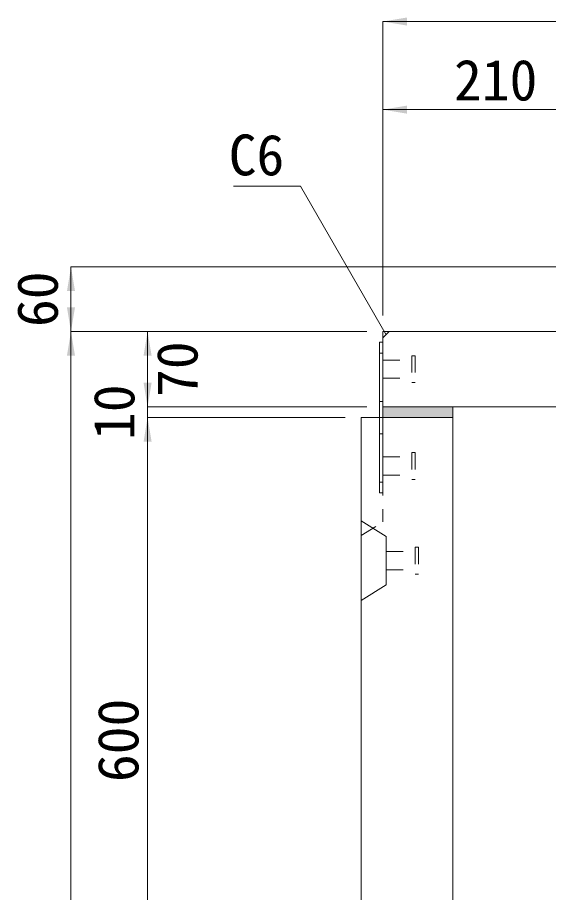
# Model space of a CAD drawing. Units: millimetres at full size; some dimension numbers follow another scale. Extents: x -3301 to 90699, y 107523 to 139162.
# Drawn here: x 18597 to 19091, y 111796 to 112609 of the extents above; entities that cross this region are included whole.
import ezdxf
from ezdxf.enums import TextEntityAlignment as Align

# ---------------------------------------------------------------- set-up
doc = ezdxf.new("R2010")
doc.units = ezdxf.units.MM
doc.header["$LTSCALE"] = 21
doc.linetypes.add('USER1', pattern=[1.35, 0.75, -0.6])
for name, color, linetype, lineweight in [('0_2', 7, 'USER1', 9), ('寸法線', 7, 'Continuous', 9), ('引出線', 4, 'Continuous', 9), ('本体', 2, 'Continuous', 9), ('補助線', 8, 'Continuous', 13), ('ｲﾝｻｰﾄ', 3, 'USER1', 5)]:
    doc.layers.add(name, color=color, linetype=linetype, lineweight=lineweight)
doc.layers.add('ﾊｯﾁﾝｸﾞ', color=8, linetype='Continuous')
doc.styles.add('ＭＳ ゴシック', font='')
doc.styles.get('ＭＳ ゴシック').set_extended_font_data('MS Gothic')

# ---------------------------------------------------------------- blocks, each defined once
blk = doc.blocks.new('filled_arrow')
at = {"color": 0, "linetype": 'Continuous', "lineweight": -2}
blk.add_solid([(7.5, 1.25), (0, 0), (7.5, -1.25)], dxfattribs=at)

msp = doc.modelspace()

# ---------------------------------------------------------------- hatches: boundary and pattern name
at = {"layer": 'ﾊｯﾁﾝｸﾞ'}
msp.add_hatch(color=256, dxfattribs=at).paths.add_polyline_path([(19002.31, 112237.57), (19002.31, 112247.57), (18937.31, 112247.57), (18937.31, 112237.57)])

# ---------------------------------------------------------------- linework, layer by layer
at = {"layer": '0_2'}
for p, q in [((18937.31, 112297.57), (18934.11, 112297.57)), ((18937.31, 112252.57), (18934.11, 112252.57)), ((18937.31, 112222.57), (18934.11, 112222.57)), ((18937.31, 112177.57), (18934.11, 112177.57))]:
    msp.add_line(p, q, dxfattribs=at)
at = {"layer": '0_2', "linetype": 'Continuous', "lineweight": 13}
msp.add_line((19002.31, 112237.57), (19002.31, 112247.57), dxfattribs=at)
at = {"layer": '0_2', "linetype": 'Continuous'}
msp.add_lwpolyline([(18934.11, 112167.57), (18934.11, 112307.57), (18937.31, 112307.57), (18937.31, 112167.57)], close=True, dxfattribs=at)
at = {"layer": '寸法線'}
for p, q in [((18937.31, 112605.66), (19367.31, 112605.66)), ((18937.31, 112332.57), (18937.31, 112605.66)), ((18937.31, 112523.78), (19147.31, 112523.78)), ((18937.31, 112332.57), (18937.31, 112523.78)), ((18647.2, 112317.57), (18647.2, 112377.57)), ((19139.32, 112377.57), (18647.2, 112377.57)), ((18647.2, 110987.57), (18647.2, 112317.57)), ((18922.31, 112317.57), (18647.2, 112317.57)), ((18922.31, 112317.57), (18647.2, 112317.57)), ((18718.47, 112317.57), (18718.47, 112247.57)), ((18922.31, 112317.57), (18718.47, 112317.57)), ((18718.47, 112192.57), (18718.47, 112292.57)), ((18922.31, 112247.57), (18718.47, 112247.57)), ((18922.31, 112247.57), (18718.47, 112247.57)), ((18718.47, 112237.57), (18718.47, 111637.57)), ((18902.31, 112237.57), (18718.47, 112237.57)), ((18902.31, 112237.57), (18718.47, 112237.57))]:
    msp.add_line(p, q, dxfattribs=at)
at = {"layer": '引出線'}
msp.add_lwpolyline([(18940.31, 112314.63), (18860.61, 112452.66), (18798.51, 112452.66)], dxfattribs=at)
at = {"layer": '本体', "lineweight": 20}
for p, q in [((18937.31, 112311.57), (18943.31, 112317.57)), ((18943.31, 112317.57), (19147.31, 112317.57)), ((18937.31, 112311.57), (18937.31, 112247.57)), ((19367.31, 112247.57), (18937.31, 112247.57)), ((18917.31, 112237.57), (18917.31, 110987.57)), ((19002.31, 112237.57), (18917.31, 112237.57)), ((19002.31, 112237.57), (19002.31, 111708.1))]:
    msp.add_line(p, q, dxfattribs=at)
at = {"layer": '本体', "linetype": 'USER1'}
for p in [(18937.31, 112237.57), (18917.31, 112128.06)]:
    msp.add_line(p, (18937.31, 112140.57), dxfattribs=at)
at = {"layer": '本体'}
for p, q in [((18917.31, 112141.56), (18940.51, 112127.07)), ((18940.51, 112127.07), (18940.51, 112082.07)), ((18917.31, 112067.56), (18940.51, 112082.07))]:
    msp.add_line(p, q, dxfattribs=at)
at = {"layer": '補助線'}
for p in [(18937.31, 112311.57), (18943.31, 112317.57)]:
    msp.add_line(p, (18937.31, 112317.57), dxfattribs=at)
at = {"layer": 'ｲﾝｻｰﾄ'}
for p, q in [((18937.31, 112291.07), (18937.31, 112274.07)), ((18937.31, 112291.07), (18964.31, 112291.07)), ((18964.31, 112295.07), (18964.31, 112270.07)), ((18964.31, 112295.07), (18967.31, 112295.07)), ((18967.31, 112295.07), (18967.31, 112270.07)), ((18937.31, 112274.07), (18964.31, 112274.07)), ((18964.31, 112270.07), (18967.31, 112270.07)), ((18964.31, 112205.07), (18964.31, 112180.07)), ((18964.31, 112205.07), (18967.31, 112205.07)), ((18967.31, 112205.07), (18967.31, 112180.07)), ((18937.31, 112201.07), (18964.31, 112201.07)), ((18937.31, 112184.07), (18964.31, 112184.07)), ((18964.31, 112180.07), (18967.31, 112180.07)), ((18940.51, 112113.07), (18967.51, 112113.07)), ((18967.51, 112117.07), (18967.51, 112092.07)), ((18967.51, 112117.07), (18970.51, 112117.07)), ((18970.51, 112117.07), (18970.51, 112092.07)), ((18940.51, 112096.07), (18967.51, 112096.07)), ((18967.51, 112092.07), (18970.51, 112092.07))]:
    msp.add_line(p, q, dxfattribs=at)

# ---------------------------------------------------------------- block references
at = {"layer": '寸法線', "xscale": 3, "yscale": 3}
for p in [(18937.31, 112605.66), (18937.31, 112523.78)]:
    msp.add_blockref('filled_arrow', p, dxfattribs=at)
for p, rotation in [((18647.2, 112377.57), 270), ((18647.2, 112317.57), 90), ((18647.2, 112317.57), 270), ((18718.47, 112317.57), 270), ((18718.47, 112247.57), 90), ((18718.47, 112247.57), 90), ((18718.47, 112237.57), 270), ((18718.47, 112237.57), 270)]:
    msp.add_blockref('filled_arrow', p, dxfattribs=dict(at, rotation=rotation))
at = {"layer": '引出線', "xscale": 0.075, "yscale": 0.075, "rotation": 120}
msp.add_blockref('filled_arrow', (18940.31, 112314.63), dxfattribs=at)

# ---------------------------------------------------------------- texts
at = {"layer": '寸法線', "style": 'ＭＳ ゴシック'}
msp.add_text('210', height=37.98, dxfattribs=at).set_placement((19042.31, 112551.28), align=Align.MIDDLE_CENTER)
for s, p in [('60', (18615.95, 112347.57)), ('70', (18745.97, 112282.57)), ('10', (18687.22, 112242.57)), ('600', (18690.97, 111937.57))]:
    msp.add_text(s, height=37.98, rotation=90, dxfattribs=at).set_placement(p, align=Align.MIDDLE_CENTER)
at = {"layer": '引出線', "style": 'ＭＳ ゴシック'}
msp.add_text('C6', height=37.98, dxfattribs=at).set_placement((18845.61, 112500.66), align=Align.TOP_RIGHT)

doc.saveas('drawing.dxf')
